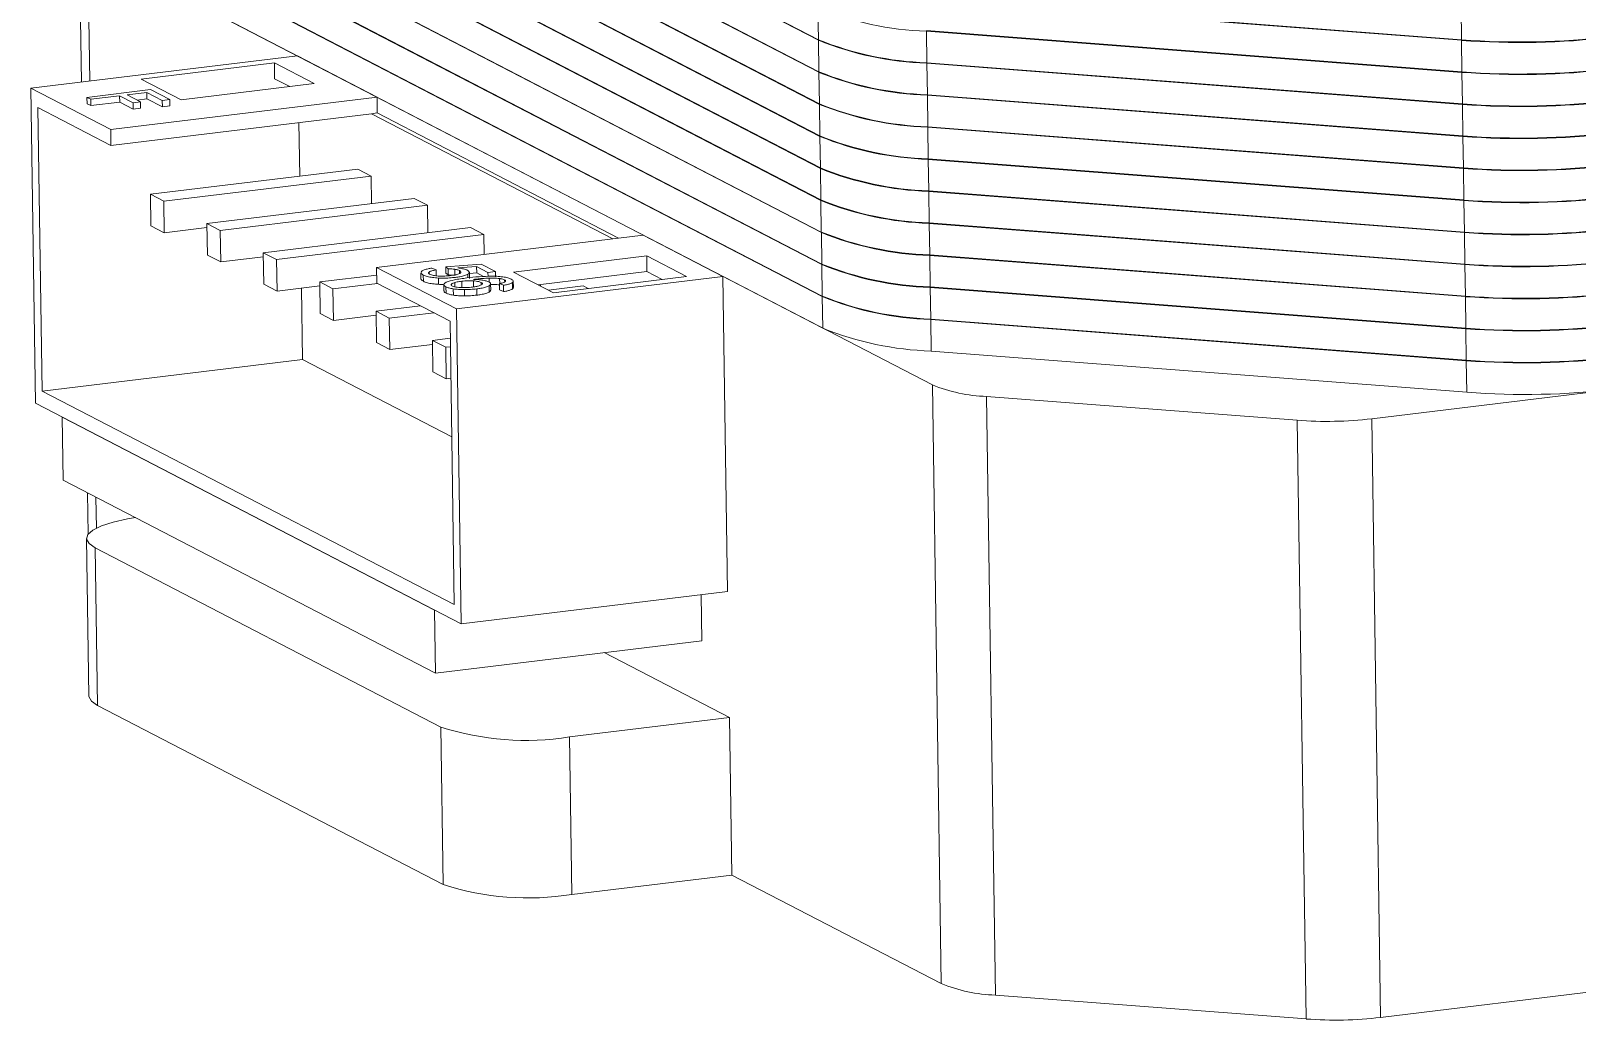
# Model space of a CAD drawing. Header units: millimetres. Extents: x -172 to 1209, y -709 to 1573.
# Drawn here: x 434.41 to 458.23, y 566.77 to 582.01 of the extents above; entities that cross this region are included whole.
import ezdxf

# ---------------------------------------------------------------- set-up
doc = ezdxf.new("R2010")
doc.units = ezdxf.units.MM

msp = doc.modelspace()

# ---------------------------------------------------------------- linework, layer by layer
at = {"color": 7, "linetype": 'Continuous', "lineweight": 15}
for p, q in [((436.907, 586.867), (446.541, 581.874)), ((446.542, 581.866), (436.908, 586.859)), ((436.915, 586.374), (446.549, 581.381)), ((446.549, 581.373), (436.915, 586.365)), ((436.922, 585.88), (446.556, 580.887)), ((446.556, 580.879), (436.922, 585.872)), ((436.929, 585.386), (446.563, 580.393)), ((446.564, 580.385), (436.93, 585.378)), ((436.937, 584.893), (446.571, 579.9)), ((446.571, 579.891), (436.937, 584.884)), ((436.944, 584.399), (446.578, 579.406)), ((446.578, 579.398), (436.944, 584.391)), ((436.951, 583.905), (446.585, 578.912)), ((446.586, 578.904), (436.951, 583.897)), ((435.153, 583.443), (435.186, 581.223)), ((436.959, 583.412), (446.593, 578.419)), ((446.593, 578.41), (436.959, 583.403)), ((435.285, 583.299), (448.296, 576.556)), ((436.966, 582.918), (446.6, 577.925)), ((446.6, 577.917), (436.966, 582.91)), ((436.973, 582.424), (446.607, 577.431)), ((448.197, 582.509), (456.449, 581.874)), ((456.449, 581.866), (448.198, 582.5)), ((446.534, 582.36), (446.541, 581.874)), ((456.442, 582.36), (456.449, 581.874)), ((448.205, 582.015), (456.456, 581.381)), ((456.456, 581.372), (448.205, 582.007)), ((448.205, 582.007), (448.212, 581.521)), ((446.542, 581.866), (446.549, 581.381)), ((456.449, 581.866), (456.456, 581.381)), ((438.513, 581.626), (434.408, 581.128)), ((436.107, 581.269), (438.159, 581.518)), ((438.159, 581.518), (438.774, 581.199)), ((438.163, 581.275), (438.159, 581.518)), ((438.513, 581.626), (439.742, 580.989)), ((448.212, 581.521), (456.464, 580.887)), ((456.464, 580.879), (448.212, 581.513)), ((448.212, 581.513), (448.219, 581.028)), ((436.721, 580.95), (436.107, 581.269)), ((438.163, 581.275), (438.397, 581.154)), ((446.549, 581.373), (446.556, 580.887)), ((456.456, 581.372), (456.464, 580.887)), ((434.48, 576.274), (434.408, 581.128)), ((434.408, 581.128), (435.637, 580.491)), ((435.272, 580.987), (436.251, 581.106)), ((435.33, 580.957), (435.272, 580.987)), ((435.273, 580.89), (435.272, 580.987)), ((435.775, 581.011), (435.33, 580.957)), ((435.637, 580.491), (439.742, 580.989)), ((435.981, 580.904), (435.775, 581.011)), ((435.776, 580.914), (435.775, 581.011)), ((436.194, 581.062), (435.891, 581.025)), ((435.891, 581.025), (436.097, 580.918)), ((436.432, 580.938), (436.194, 581.062)), ((436.195, 580.965), (436.194, 581.062)), ((436.251, 581.106), (436.548, 580.952)), ((438.774, 581.199), (436.721, 580.95)), ((439.742, 580.989), (439.745, 580.747)), ((448.219, 581.028), (456.471, 580.393)), ((456.471, 580.385), (448.22, 581.019)), ((448.22, 581.019), (448.227, 580.534)), ((434.514, 580.832), (435.641, 580.248)), ((434.579, 576.463), (434.514, 580.832)), ((435.332, 580.86), (435.273, 580.89)), ((435.33, 580.957), (435.332, 580.86)), ((435.776, 580.914), (435.332, 580.86)), ((435.983, 580.807), (435.776, 580.914)), ((436.097, 580.918), (435.981, 580.904)), ((435.983, 580.807), (435.981, 580.904)), ((436.098, 580.821), (435.983, 580.807)), ((436.195, 580.965), (436.043, 580.946)), ((436.098, 580.821), (436.097, 580.918)), ((436.434, 580.841), (436.195, 580.965)), ((436.548, 580.952), (436.432, 580.938)), ((436.434, 580.841), (436.432, 580.938)), ((436.549, 580.855), (436.434, 580.841)), ((436.549, 580.855), (436.548, 580.952)), ((446.556, 580.879), (446.563, 580.393)), ((456.464, 580.879), (456.471, 580.393)), ((439.654, 580.736), (435.641, 580.248)), ((438.538, 580.6), (438.551, 579.773)), ((439.654, 580.736), (439.745, 580.747)), ((443.371, 578.809), (439.654, 580.736)), ((439.745, 580.747), (443.462, 578.82)), ((448.227, 580.534), (456.478, 579.9)), ((456.478, 579.891), (448.227, 580.526)), ((448.227, 580.526), (448.234, 580.04)), ((435.641, 580.248), (435.637, 580.491)), ((446.564, 580.385), (446.571, 579.9)), ((456.471, 580.385), (456.478, 579.9)), ((448.234, 580.04), (456.486, 579.406)), ((436.251, 579.494), (439.443, 579.881)), ((439.648, 579.775), (439.443, 579.881)), ((446.571, 579.891), (446.578, 579.406)), ((456.486, 579.398), (448.234, 580.032)), ((448.234, 580.032), (448.241, 579.547)), ((456.478, 579.891), (456.486, 579.406)), ((439.648, 579.775), (436.456, 579.388)), ((439.654, 579.352), (439.648, 579.775)), ((436.456, 579.388), (436.251, 579.494)), ((436.258, 579.009), (436.251, 579.494)), ((436.463, 578.902), (436.456, 579.388)), ((437.12, 579.044), (440.312, 579.431)), ((440.517, 579.325), (437.324, 578.938)), ((440.517, 579.325), (440.312, 579.431)), ((440.523, 578.901), (440.517, 579.325)), ((446.578, 579.398), (446.585, 578.912)), ((448.241, 579.547), (456.493, 578.912)), ((456.493, 578.904), (448.241, 579.538)), ((448.241, 579.538), (448.249, 579.053)), ((455.065, 576.036), (484.031, 579.552)), ((456.486, 579.398), (456.493, 578.912)), ((436.463, 578.902), (436.258, 579.009)), ((437.12, 578.982), (436.463, 578.902)), ((437.324, 578.938), (437.12, 579.044)), ((437.127, 578.558), (437.12, 579.044)), ((437.332, 578.452), (437.324, 578.938)), ((437.988, 578.594), (441.18, 578.981)), ((441.385, 578.875), (438.193, 578.488)), ((443.839, 578.866), (439.734, 578.368)), ((441.385, 578.875), (441.18, 578.981)), ((441.39, 578.569), (441.385, 578.875)), ((443.839, 578.866), (445.068, 578.229)), ((446.586, 578.904), (446.593, 578.419)), ((448.249, 579.053), (456.5, 578.418)), ((456.5, 578.41), (448.249, 579.045)), ((448.249, 579.045), (448.256, 578.559)), ((456.493, 578.904), (456.5, 578.418)), ((437.332, 578.452), (437.127, 578.558)), ((437.989, 578.532), (437.332, 578.452)), ((438.193, 578.488), (437.988, 578.594)), ((437.995, 578.108), (437.988, 578.594)), ((438.2, 578.002), (438.193, 578.488)), ((439.734, 578.368), (440.964, 577.731)), ((439.734, 578.368), (439.738, 578.125)), ((440.8, 578.376), (441.346, 578.415)), ((440.836, 578.348), (440.8, 578.376)), ((440.802, 578.279), (440.8, 578.376)), ((441.274, 578.379), (440.987, 578.359)), ((441.45, 578.288), (441.274, 578.379)), ((441.276, 578.282), (441.274, 578.379)), ((441.346, 578.415), (441.565, 578.302)), ((441.843, 578.296), (443.895, 578.545)), ((443.895, 578.545), (444.51, 578.227)), ((443.895, 578.545), (443.899, 578.303)), ((446.593, 578.41), (446.6, 577.925)), ((448.256, 578.559), (456.508, 577.925)), ((456.508, 577.917), (448.256, 578.551)), ((448.256, 578.551), (448.263, 578.066)), ((456.5, 578.41), (456.508, 577.925)), ((438.857, 578.144), (439.736, 578.25)), ((439.062, 578.037), (438.857, 578.144)), ((438.864, 577.658), (438.857, 578.144)), ((440.416, 578.284), (440.417, 578.187)), ((440.42, 578.296), (440.429, 578.31)), ((440.454, 578.153), (440.452, 578.25)), ((440.543, 578.268), (440.542, 578.296)), ((440.584, 578.356), (440.652, 578.328)), ((440.653, 578.231), (440.652, 578.328)), ((440.688, 578.107), (440.687, 578.204)), ((440.838, 578.251), (440.802, 578.279)), ((440.838, 578.251), (440.836, 578.348)), ((440.939, 578.242), (440.938, 578.339)), ((440.94, 578.135), (440.941, 578.068)), ((445.068, 578.229), (440.964, 577.731)), ((441.012, 578.273), (441.011, 578.318)), ((441.048, 578.058), (441.047, 578.155)), ((441.132, 578.324), (441.159, 578.301)), ((441.141, 578.206), (441.14, 578.262)), ((441.164, 578.195), (441.163, 578.292)), ((441.276, 578.282), (441.163, 578.274)), ((441.225, 578.161), (441.227, 578.064)), ((441.383, 578.226), (441.276, 578.282)), ((441.346, 578.136), (441.347, 578.096)), ((441.565, 578.302), (441.45, 578.288)), ((441.451, 578.229), (441.45, 578.288)), ((441.469, 578.138), (441.468, 578.202)), ((441.566, 578.222), (441.565, 578.302)), ((441.63, 578.12), (441.629, 578.196)), ((441.707, 578.141), (441.706, 578.176)), ((441.829, 578.135), (441.83, 578.038)), ((441.841, 578.058), (441.84, 578.155)), ((442.457, 577.978), (441.843, 578.296)), ((443.899, 578.303), (442.223, 578.099)), ((444.51, 578.227), (442.457, 577.978)), ((444.133, 578.181), (443.899, 578.303)), ((445.068, 578.229), (445.14, 573.375)), ((438.2, 578.002), (437.995, 578.108)), ((438.858, 578.082), (438.2, 578.002)), ((438.576, 578.048), (438.592, 576.95)), ((439.747, 578.121), (439.062, 578.037)), ((439.069, 577.552), (439.062, 578.037)), ((439.738, 578.125), (440.865, 577.541)), ((440.77, 578.103), (440.771, 578.005)), ((440.805, 577.971), (440.803, 578.068)), ((440.886, 578.107), (440.886, 578.093)), ((440.918, 577.939), (440.916, 578.036)), ((441.088, 577.928), (441.086, 578.026)), ((441.277, 577.94), (441.276, 578.037)), ((441.468, 577.987), (441.467, 578.085)), ((441.492, 578.017), (441.491, 578.114)), ((441.689, 578.092), (441.626, 578.119)), ((441.628, 578.022), (441.626, 578.119)), ((441.691, 577.995), (441.628, 578.022)), ((441.691, 577.995), (441.689, 578.092)), ((442.259, 578.081), (442.259, 578.104)), ((442.383, 578.016), (442.918, 578.081)), ((442.992, 578.043), (442.918, 578.081)), ((446.6, 577.917), (446.607, 577.431)), ((448.263, 578.066), (456.515, 577.431)), ((456.515, 577.423), (448.263, 578.057)), ((448.263, 578.057), (448.271, 577.572)), ((456.508, 577.917), (456.515, 577.431)), ((439.069, 577.552), (438.864, 577.658)), ((439.725, 577.693), (440.411, 577.777)), ((439.93, 577.587), (439.725, 577.693)), ((439.732, 577.208), (439.725, 577.693)), ((440.615, 577.67), (439.93, 577.587)), ((440.964, 577.731), (441.036, 572.876)), ((439.726, 577.632), (439.069, 577.552)), ((439.937, 577.102), (439.93, 577.587)), ((440.865, 577.541), (440.93, 573.172)), ((448.271, 577.572), (456.522, 576.937)), ((456.522, 576.929), (448.271, 577.564)), ((448.271, 577.564), (448.278, 577.078)), ((456.515, 577.423), (456.522, 576.937)), ((439.937, 577.102), (439.732, 577.208)), ((440.595, 577.182), (439.937, 577.102)), ((440.594, 577.243), (440.869, 577.277)), ((440.799, 577.137), (440.594, 577.243)), ((440.601, 576.758), (440.594, 577.243)), ((438.592, 576.95), (434.579, 576.463)), ((440.891, 575.759), (438.592, 576.95)), ((440.871, 577.146), (440.799, 577.137)), ((440.806, 576.652), (440.799, 577.137)), ((448.278, 577.078), (456.53, 576.444)), ((440.806, 576.652), (440.601, 576.758)), ((456.522, 576.929), (456.53, 576.444)), ((440.93, 573.172), (434.579, 576.463)), ((440.878, 576.66), (440.806, 576.652)), ((448.433, 567.333), (448.296, 576.556)), ((434.48, 576.274), (441.036, 572.876)), ((449.131, 576.38), (453.918, 576.012)), ((449.131, 576.38), (449.268, 567.156)), ((434.904, 575.09), (434.89, 576.061)), ((440.626, 573.089), (434.89, 576.061)), ((454.055, 566.788), (453.918, 576.012)), ((455.065, 576.036), (455.202, 566.812)), ((440.64, 572.118), (434.904, 575.09)), ((435.28, 574.896), (435.289, 574.256)), ((435.266, 574.19), (435.302, 571.763)), ((435.397, 574.047), (440.723, 571.286)), ((435.397, 574.047), (435.433, 571.619)), ((441.036, 572.876), (445.14, 573.375)), ((444.745, 572.616), (444.734, 573.325)), ((440.64, 572.118), (440.626, 573.089)), ((444.745, 572.616), (440.64, 572.118)), ((443.238, 572.433), (445.169, 571.433)), ((435.433, 571.619), (440.759, 568.859)), ((440.759, 568.859), (440.723, 571.286)), ((445.169, 571.433), (442.706, 571.134)), ((445.169, 571.433), (445.205, 569.005)), ((442.706, 571.134), (442.742, 568.707)), ((455.202, 566.812), (484.168, 570.328)), ((442.742, 568.707), (445.205, 569.005)), ((445.205, 569.005), (448.433, 567.333)), ((449.268, 567.156), (454.055, 566.788))]:
    msp.add_line(p, q, dxfattribs=at)
at = {"color": 8, "linetype": 'Continuous', "lineweight": 15}
for p, q in [((435.285, 583.299), (435.315, 581.238)), ((435.41, 574.828), (435.418, 574.351))]:
    msp.add_line(p, q, dxfattribs=at)
at = {"color": 7, "linetype": 'Continuous', "lineweight": 15, "flags": 128}
for points in [[(435.397, 574.047), (435.304, 574.112), (435.266, 574.181), (435.286, 574.252), (435.363, 574.32), (435.494, 574.385), (435.674, 574.443), (435.896, 574.493), (436.018, 574.513)], [(435.302, 571.763), (435.302, 571.754), (435.34, 571.685), (435.433, 571.619)]]:
    msp.add_lwpolyline(points, dxfattribs=at)
at = {"color": 7, "linetype": 'Continuous', "lineweight": 15}
for centre, radius, start, end in [((448.359, 586.863), 4.858, 247.943, 268.1844), ((448.366, 586.377), 4.858, 247.943, 268.1844), ((448.366, 586.369), 4.858, 247.943, 268.1844), ((457.345, 593.855), 12.014, 265.7232, 276.687), ((457.345, 593.846), 12.014, 265.7232, 276.687), ((448.373, 585.884), 4.858, 247.943, 268.1844), ((448.373, 585.875), 4.858, 247.943, 268.1844), ((457.352, 593.361), 12.014, 265.7232, 276.687), ((457.352, 593.353), 12.014, 265.7232, 276.687), ((448.381, 585.39), 4.858, 247.943, 268.1844), ((448.381, 585.382), 4.858, 247.943, 268.1844), ((457.36, 592.867), 12.014, 265.7232, 276.687), ((457.36, 592.859), 12.014, 265.7232, 276.687), ((448.388, 584.896), 4.858, 247.943, 268.1844), ((448.388, 584.888), 4.858, 247.943, 268.1844), ((457.367, 592.374), 12.014, 265.7232, 276.687), ((457.367, 592.365), 12.014, 265.7232, 276.687), ((448.395, 584.403), 4.858, 247.943, 268.1844), ((448.395, 584.394), 4.858, 247.943, 268.1844), ((457.374, 591.88), 12.014, 265.7232, 276.687), ((457.374, 591.872), 12.014, 265.7232, 276.687), ((448.403, 583.909), 4.858, 247.943, 268.1844), ((448.403, 583.901), 4.858, 247.943, 268.1844), ((457.382, 591.386), 12.014, 265.7232, 276.687), ((457.382, 591.378), 12.014, 265.7232, 276.687), ((448.41, 583.415), 4.858, 247.943, 268.1844), ((448.41, 583.407), 4.858, 247.943, 268.1844), ((457.389, 590.893), 12.014, 265.7232, 276.687), ((457.389, 590.884), 12.014, 265.7232, 276.687), ((448.417, 582.922), 4.858, 247.943, 268.1844), ((448.417, 582.913), 4.858, 247.943, 268.1844), ((457.396, 590.399), 12.014, 265.7232, 276.687), ((457.396, 590.391), 12.014, 265.7232, 276.687), ((448.425, 582.428), 4.858, 247.943, 268.1844), ((448.425, 582.42), 4.858, 247.943, 268.1844), ((457.404, 589.905), 12.014, 265.7232, 276.687), ((457.404, 589.897), 12.014, 265.7232, 276.687), ((448.432, 581.934), 4.858, 247.943, 268.1844), ((457.411, 589.411), 12.014, 265.7232, 276.687), ((457.411, 589.403), 12.014, 265.7232, 276.687), ((457.418, 588.918), 12.014, 265.7232, 276.687), ((457.418, 588.91), 12.014, 265.7232, 276.687), ((449.208, 578.808), 2.429, 247.9427, 268.1847), ((457.425, 588.424), 12.014, 265.7232, 276.687), ((454.366, 582.002), 6.007, 265.7232, 276.687), ((442.033, 575.352), 4.272, 252.1435, 279.0639), ((442.069, 572.925), 4.272, 252.1435, 279.0639), ((449.345, 569.584), 2.429, 247.9427, 268.1847), ((454.503, 572.778), 6.007, 265.7232, 276.687)]:
    msp.add_arc(centre, radius, start, end, dxfattribs=at)
for points, knots in [([(440.452, 578.25), (440.439, 578.257), (440.419, 578.268), (440.42, 578.28), (440.421, 578.284)], [0, 0, 0, 0, 0.663894, 1, 1, 1, 1]), ([(440.454, 578.153), (440.44, 578.16), (440.42, 578.171), (440.422, 578.183), (440.422, 578.187)], [0, 0, 0, 0, 0.663894, 1, 1, 1, 1]), ([(440.429, 578.31), (440.441, 578.316), (440.463, 578.33), (440.521, 578.345), (440.565, 578.353), (440.584, 578.356)], [0, 0, 0, 0, 0.355932, 0.717537, 1, 1, 1, 1]), ([(440.687, 578.204), (440.655, 578.207), (440.592, 578.211), (440.507, 578.226), (440.471, 578.242), (440.452, 578.25)], [0, 0, 0, 0, 0.312462, 0.630345, 1, 1, 1, 1]), ([(440.688, 578.107), (440.657, 578.109), (440.594, 578.114), (440.508, 578.129), (440.473, 578.144), (440.454, 578.153)], [0, 0, 0, 0, 0.312462, 0.630345, 1, 1, 1, 1]), ([(440.542, 578.296), (440.539, 578.292), (440.531, 578.284), (440.535, 578.272), (440.546, 578.265), (440.551, 578.262)], [0, 0, 0, 0, 0.339855, 0.684352, 1, 1, 1, 1]), ([(440.652, 578.328), (440.638, 578.326), (440.605, 578.32), (440.567, 578.309), (440.55, 578.3), (440.542, 578.296)], [0, 0, 0, 0, 0.2932846, 0.696015, 1, 1, 1, 1]), ([(440.551, 578.262), (440.56, 578.258), (440.576, 578.252), (440.617, 578.241), (440.658, 578.238), (440.683, 578.235)], [0, 0, 0, 0, 0.276411, 0.555236, 1, 1, 1, 1]), ([(440.683, 578.235), (440.716, 578.234), (440.767, 578.233), (440.834, 578.237), (440.867, 578.241), (440.884, 578.242)], [0, 0, 0, 0, 0.488728, 0.74102, 1, 1, 1, 1]), ([(440.951, 578.214), (440.92, 578.211), (440.857, 578.204), (440.765, 578.202), (440.709, 578.204), (440.687, 578.204)], [0, 0, 0, 0, 0.37047, 0.745989, 1, 1, 1, 1]), ([(440.803, 578.068), (440.792, 578.075), (440.769, 578.09), (440.769, 578.115), (440.792, 578.131), (440.804, 578.138)], [0, 0, 0, 0, 0.330239, 0.666375, 1, 1, 1, 1]), ([(440.804, 578.138), (440.844, 578.152), (440.905, 578.173), (441.026, 578.192), (441.092, 578.201), (441.125, 578.205)], [0, 0, 0, 0, 0.478916, 0.736966, 1, 1, 1, 1]), ([(440.938, 578.339), (440.923, 578.341), (440.9, 578.345), (440.864, 578.347), (440.846, 578.348), (440.836, 578.348)], [0, 0, 0, 0, 0.488154, 0.742417, 1, 1, 1, 1]), ([(440.908, 578.246), (440.903, 578.247), (440.89, 578.249), (440.866, 578.25), (440.847, 578.251), (440.838, 578.251)], [0, 0, 0, 0, 0.243988, 0.619542, 1, 1, 1, 1]), ([(440.884, 578.242), (440.898, 578.245), (440.935, 578.25), (440.986, 578.26), (441.009, 578.271), (441.02, 578.276)], [0, 0, 0, 0, 0.259302, 0.644366, 1, 1, 1, 1]), ([(440.886, 578.107), (440.89, 578.111), (440.896, 578.118), (440.915, 578.127), (440.931, 578.132), (440.94, 578.135)], [0, 0, 0, 0, 0.396701, 0.649902, 1, 1, 1, 1]), ([(441.011, 578.318), (441.004, 578.322), (440.991, 578.327), (440.965, 578.334), (440.947, 578.338), (440.938, 578.339)], [0, 0, 0, 0, 0.418161, 0.705744, 1, 1, 1, 1]), ([(440.94, 578.135), (440.951, 578.138), (440.972, 578.143), (441.009, 578.15), (441.034, 578.154), (441.047, 578.155)], [0, 0, 0, 0, 0.372082, 0.682967, 1, 1, 1, 1]), ([(441.14, 578.262), (441.125, 578.255), (441.095, 578.24), (441.024, 578.224), (440.973, 578.217), (440.951, 578.214)], [0, 0, 0, 0, 0.364879, 0.736531, 1, 1, 1, 1]), ([(440.987, 578.359), (441.012, 578.356), (441.061, 578.348), (441.105, 578.335), (441.125, 578.326), (441.132, 578.324)], [0, 0, 0, 0, 0.403416, 0.811725, 1, 1, 1, 1]), ([(441.02, 578.276), (441.024, 578.28), (441.033, 578.287), (441.037, 578.302), (441.021, 578.312), (441.011, 578.318)], [0, 0, 0, 0, 0.274091, 0.550407, 1, 1, 1, 1]), ([(441.047, 578.155), (441.062, 578.157), (441.098, 578.161), (441.16, 578.164), (441.203, 578.162), (441.225, 578.161)], [0, 0, 0, 0, 0.273196, 0.629681, 1, 1, 1, 1]), ([(441.125, 578.205), (441.187, 578.212), (441.311, 578.227), (441.472, 578.231), (441.562, 578.231), (441.585, 578.23)], [0, 0, 0, 0, 0.4228419, 0.8520987, 1, 1, 1, 1]), ([(441.158, 578.292), (441.158, 578.287), (441.159, 578.277), (441.147, 578.267), (441.14, 578.262)], [0, 0, 0, 0, 0.494316, 1, 1, 1, 1]), ([(441.225, 578.161), (441.241, 578.159), (441.271, 578.156), (441.316, 578.148), (441.335, 578.14), (441.346, 578.136)], [0, 0, 0, 0, 0.296805, 0.596734, 1, 1, 1, 1]), ([(441.468, 578.202), (441.435, 578.201), (441.376, 578.198), (441.296, 578.191), (441.249, 578.185), (441.226, 578.183)], [0, 0, 0, 0, 0.396666, 0.696807, 1, 1, 1, 1]), ([(441.226, 578.183), (441.242, 578.182), (441.272, 578.181), (441.322, 578.177), (441.353, 578.173), (441.372, 578.17)], [0, 0, 0, 0, 0.312417, 0.563816, 1, 1, 1, 1]), ([(441.346, 578.136), (441.352, 578.132), (441.363, 578.125), (441.368, 578.111), (441.356, 578.102), (441.349, 578.097)], [0, 0, 0, 0, 0.299956, 0.603425, 1, 1, 1, 1]), ([(441.372, 578.17), (441.384, 578.167), (441.407, 578.163), (441.439, 578.154), (441.454, 578.147), (441.463, 578.143)], [0, 0, 0, 0, 0.33414, 0.610385, 1, 1, 1, 1]), ([(441.463, 578.143), (441.473, 578.137), (441.492, 578.124), (441.491, 578.103), (441.474, 578.091), (441.467, 578.085)], [0, 0, 0, 0, 0.343605, 0.693164, 1, 1, 1, 1]), ([(441.629, 578.196), (441.614, 578.197), (441.575, 578.201), (441.519, 578.203), (441.48, 578.202), (441.468, 578.202)], [0, 0, 0, 0, 0.300341, 0.77373, 1, 1, 1, 1]), ([(441.585, 578.23), (441.617, 578.228), (441.68, 578.223), (441.759, 578.208), (441.792, 578.194), (441.808, 578.187)], [0, 0, 0, 0, 0.327351, 0.661003, 1, 1, 1, 1]), ([(441.626, 578.119), (441.64, 578.122), (441.663, 578.126), (441.69, 578.134), (441.702, 578.139), (441.709, 578.142)], [0, 0, 0, 0, 0.402272, 0.6974, 1, 1, 1, 1]), ([(441.706, 578.176), (441.699, 578.18), (441.683, 578.187), (441.653, 578.192), (441.634, 578.195), (441.629, 578.196)], [0, 0, 0, 0, 0.417183, 0.840046, 1, 1, 1, 1]), ([(441.829, 578.135), (441.819, 578.129), (441.8, 578.118), (441.752, 578.104), (441.711, 578.096), (441.689, 578.092)], [0, 0, 0, 0, 0.3240427, 0.651865, 1, 1, 1, 1]), ([(441.709, 578.142), (441.714, 578.146), (441.724, 578.154), (441.722, 578.166), (441.711, 578.173), (441.706, 578.176)], [0, 0, 0, 0, 0.340699, 0.687359, 1, 1, 1, 1]), ([(441.808, 578.187), (441.818, 578.181), (441.838, 578.169), (441.842, 578.151), (441.833, 578.14), (441.829, 578.135)], [0, 0, 0, 0, 0.360086, 0.7253072, 1, 1, 1, 1]), ([(440.761, 578.106), (440.759, 578.106), (440.735, 578.105), (440.711, 578.106), (440.688, 578.107)], [0, 0, 0, 0, 0.065775, 1, 1, 1, 1]), ([(440.805, 577.971), (440.792, 577.978), (440.773, 577.989), (440.776, 578.001), (440.776, 578.005)], [0, 0, 0, 0, 0.663174, 1, 1, 1, 1]), ([(440.916, 578.036), (440.903, 578.039), (440.867, 578.045), (440.829, 578.056), (440.81, 578.065), (440.803, 578.068)], [0, 0, 0, 0, 0.276999, 0.767348, 1, 1, 1, 1]), ([(440.918, 577.939), (440.905, 577.941), (440.868, 577.948), (440.831, 577.959), (440.811, 577.968), (440.805, 577.971)], [0, 0, 0, 0, 0.276999, 0.767348, 1, 1, 1, 1]), ([(440.901, 578.08), (440.895, 578.084), (440.886, 578.09), (440.884, 578.099), (440.885, 578.104), (440.886, 578.107)], [0, 0, 0, 0, 0.434737, 0.714087, 1, 1, 1, 1]), ([(441.021, 578.057), (441.006, 578.059), (440.975, 578.061), (440.931, 578.069), (440.912, 578.076), (440.901, 578.08)], [0, 0, 0, 0, 0.307296, 0.618513, 1, 1, 1, 1]), ([(441.086, 578.026), (441.07, 578.026), (441.024, 578.026), (440.966, 578.03), (440.928, 578.035), (440.916, 578.036)], [0, 0, 0, 0, 0.276811, 0.765356, 1, 1, 1, 1]), ([(441.088, 577.928), (441.071, 577.929), (441.025, 577.929), (440.967, 577.933), (440.93, 577.938), (440.918, 577.939)], [0, 0, 0, 0, 0.276811, 0.765356, 1, 1, 1, 1]), ([(441.213, 578.065), (441.198, 578.063), (441.157, 578.059), (441.09, 578.055), (441.042, 578.057), (441.021, 578.057)], [0, 0, 0, 0, 0.254964, 0.677942, 1, 1, 1, 1]), ([(441.276, 578.037), (441.26, 578.035), (441.229, 578.032), (441.166, 578.027), (441.118, 578.026), (441.086, 578.026)], [0, 0, 0, 0, 0.257352, 0.515164, 1, 1, 1, 1]), ([(441.277, 577.94), (441.262, 577.938), (441.23, 577.935), (441.168, 577.93), (441.119, 577.929), (441.088, 577.928)], [0, 0, 0, 0, 0.257352, 0.515164, 1, 1, 1, 1]), ([(441.349, 578.097), (441.34, 578.093), (441.321, 578.085), (441.276, 578.073), (441.235, 578.068), (441.213, 578.065)], [0, 0, 0, 0, 0.26485, 0.616767, 1, 1, 1, 1]), ([(441.467, 578.085), (441.451, 578.077), (441.419, 578.062), (441.348, 578.047), (441.297, 578.04), (441.276, 578.037)], [0, 0, 0, 0, 0.366807, 0.740047, 1, 1, 1, 1]), ([(441.468, 577.987), (441.452, 577.98), (441.42, 577.965), (441.349, 577.95), (441.298, 577.943), (441.277, 577.94)], [0, 0, 0, 0, 0.366807, 0.740047, 1, 1, 1, 1]), ([(441.488, 578.017), (441.489, 578.013), (441.49, 578.003), (441.477, 577.993), (441.468, 577.987)], [0, 0, 0, 0, 0.377057, 1, 1, 1, 1]), ([(441.63, 578.099), (441.615, 578.1), (441.576, 578.104), (441.528, 578.106), (441.496, 578.105), (441.491, 578.105)], [0, 0, 0, 0, 0.34589, 0.891073, 1, 1, 1, 1]), ([(441.83, 578.038), (441.821, 578.032), (441.802, 578.021), (441.754, 578.006), (441.712, 577.999), (441.691, 577.995)], [0, 0, 0, 0, 0.3240427, 0.651865, 1, 1, 1, 1]), ([(441.838, 578.058), (441.839, 578.056), (441.842, 578.049), (441.835, 578.042), (441.83, 578.038)], [0, 0, 0, 0, 0.294252, 1, 1, 1, 1])]:
    msp.add_open_spline(points, degree=3, knots=knots, dxfattribs=at)

doc.saveas('drawing.dxf')
